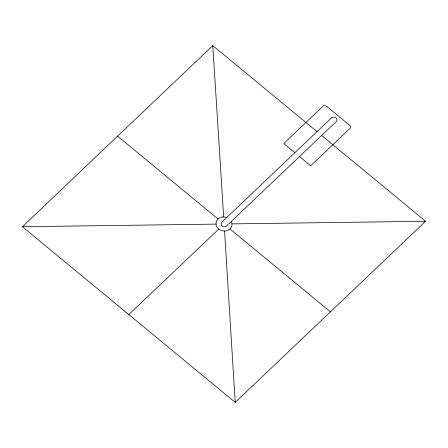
<?xml version="1.0" encoding="UTF-8"?>
<svg xmlns="http://www.w3.org/2000/svg" width="448" height="448" viewBox="0 0 448 448"><rect width="100%" height="100%" fill="white"/><g stroke="black" fill="none" stroke-linecap="round" stroke-linejoin="round"><path stroke-width="0.67" d="M321.647 135.464L425.6 221.278L235.211 402.399L22.4 226.722L212.789 45.601L317.005 131.634M128.806 314.558L218.714 229.13M218.058 219.044L117.594 136.164M224.577 231.078L235.211 402.399M22.4 226.722L216.003 224.118M232.002 223.894L425.6 221.278M223.664 216.922L212.789 45.601M294.84 152.718L283.752 143.562L322.806 106.411A2.755 2.419 9 0 1 326.687 106.355L349.53 125.216A2.755 2.419 9 0 1 349.748 128.649L310.694 165.799L299.482 156.548M229.97 228.928L330.406 311.836M231.325 221.39A8.036 7.056 9 0 1 225.277 231.028A8.036 7.056 9 0 1 216.026 223.031A8.036 7.056 9 0 1 226.778 217.465M331.503 117.841L221.872 222.13A3.125 2.744 9 0 0 222.118 226.022A3.125 2.744 9 0 0 226.52 225.966L336.146 121.671A3.125 2.744 9 0 0 335.899 117.779A3.125 2.744 9 0 0 331.503 117.841"/></g></svg>
